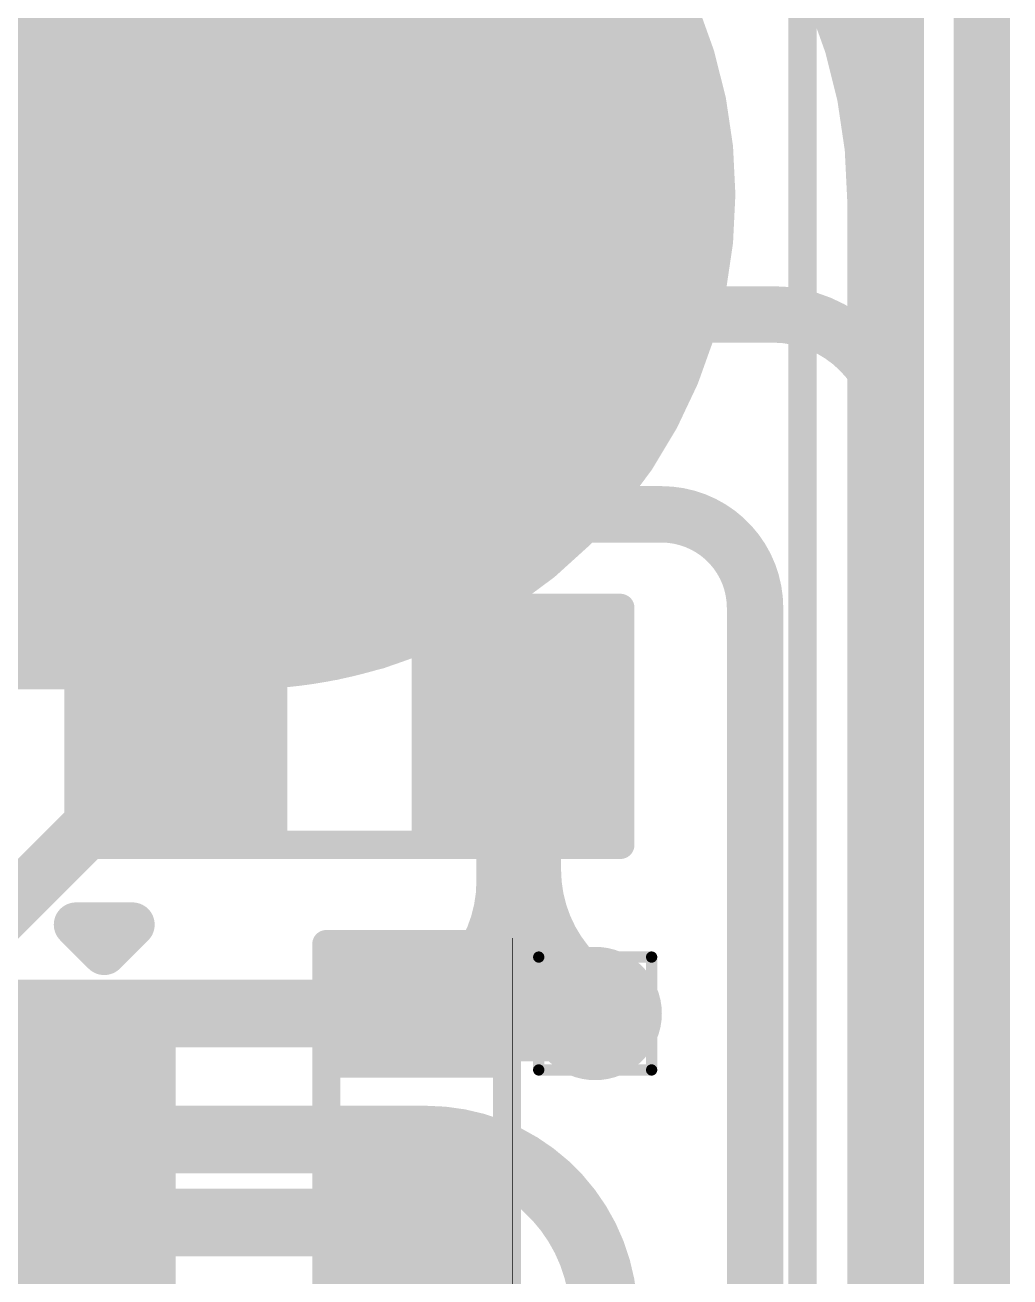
# Model space of a CAD drawing. Header units: inches. Extents: x 3 to 457, y -41 to 239.
# Drawn here: x 34.91 to 39.35, y 8.4 to 14.03 of the extents above; entities that cross this region are included whole.
import ezdxf

# ---------------------------------------------------------------- set-up
doc = ezdxf.new("R2010")
doc.units = ezdxf.units.IN
for name, color, linetype in [('Board Outline', 216, 'Continuous'), ('Bottom Layer', 5, 'Continuous'), ('Bottom Overlay', 54, 'Continuous'), ('Bottom Paste', 16, 'Continuous'), ('Bottom Solder', 6, 'Continuous'), ('Drill Drawing', 1, 'Continuous'), ('Fabrication', 76, 'Continuous'), ('Top Layer', 1, 'Continuous'), ('Top Overlay', 2, 'Continuous'), ('Top Paste', 8, 'Continuous'), ('Top Solder', 216, 'Continuous'), ('Via Holes', 16, 'Continuous')]:
    doc.layers.add(name, color=color, linetype=linetype)

# ---------------------------------------------------------------- blocks, each defined once
blk = doc.blocks.new('TSSOP_14_22')
at = {"layer": 'Top Layer'}
blk.add_hatch(color=1, dxfattribs=at).paths.add_polyline_path([(-3.65, 2.175), (-2.15, 2.175), (-2.15, 1.725), (-3.65, 1.725)])
at = {"layer": 'Top Paste'}
blk.add_hatch(color=8, dxfattribs=at).paths.add_polyline_path([(-3.65, 2.175), (-2.15, 2.175), (-2.15, 1.725), (-3.65, 1.725)])
at = {"layer": 'Top Solder'}
for points in [[(-3.7516, 2.2766), (-2.0484, 2.2766), (-2.0484, 1.6234), (-3.7516, 1.6234)], [(-3.7516, 1.6266), (-2.0484, 1.6266), (-2.0484, 0.9734), (-3.7516, 0.9734)]]:
    blk.add_hatch(color=216, dxfattribs=at).paths.add_polyline_path(points)
at = {"layer": 'Top Overlay'}
for points in [[(-4.0112, 1.8288, 0.2, 0.2, 0), (-4.0112, 2.0828, 0.2, 0.2, 0)], [(-3.8842, 1.9558, 0.2, 0.2, 0), (-4.0112, 2.0828, 0.2, 0.2, 0)], [(-4.0112, 1.8288, 0.2, 0.2, 0), (-3.8842, 1.9558, 0.2, 0.2, 0)]]:
    blk.add_lwpolyline(points, format="xyseb", dxfattribs=at)
for points in [[(-4.0612, 2.0828, 0.1, 0.1, 1), (-3.9612, 2.0828, 0.1, 0.1, 1)], [(-4.0612, 2.0828, 0.1, 0.1, 1), (-3.9612, 2.0828, 0.1, 0.1, 1)], [(-3.9342, 1.9558, 0.1, 0.1, 1), (-3.8342, 1.9558, 0.1, 0.1, 1)], [(-3.9342, 1.9558, 0.1, 0.1, 1), (-3.8342, 1.9558, 0.1, 0.1, 1)], [(-4.0612, 1.8288, 0.1, 0.1, 1), (-3.9612, 1.8288, 0.1, 0.1, 1)], [(-4.0612, 1.8288, 0.1, 0.1, 1), (-3.9612, 1.8288, 0.1, 0.1, 1)]]:
    blk.add_lwpolyline(points, format="xyseb", close=True, dxfattribs=at)
blk = doc.blocks.new('R___0402_49')
at = {"layer": 'Top Layer'}
for points in [[(-0.6985, -0.3175), (-0.6985, 0.3175), (-0.2413, 0.3175), (-0.2413, -0.3175)], [(0.2413, -0.3175), (0.2413, 0.3175), (0.6985, 0.3175), (0.6985, -0.3175)]]:
    blk.add_hatch(color=1, dxfattribs=at).paths.add_polyline_path(points)
at = {"layer": 'Top Paste'}
for points in [[(-0.6985, -0.3175), (-0.6985, 0.3175), (-0.2413, 0.3175), (-0.2413, -0.3175)], [(0.2413, -0.3175), (0.2413, 0.3175), (0.6985, 0.3175), (0.6985, -0.3175)]]:
    blk.add_hatch(color=8, dxfattribs=at).paths.add_polyline_path(points)
at = {"layer": 'Top Solder'}
for points in [[(-0.7535, -0.3725), (-0.7535, 0.3725), (-0.1863, 0.3725), (-0.1863, -0.3725)], [(0.1863, -0.3725), (0.1863, 0.3725), (0.7535, 0.3725), (0.7535, -0.3725)]]:
    blk.add_hatch(color=216, dxfattribs=at).paths.add_polyline_path(points)
at = {"layer": 'Top Overlay'}
for points in [[(-0.7874, 0.4064, 0.127, 0.127, 0), (0.7874, 0.4064, 0.127, 0.127, 0)], [(-0.7874, 0.4064, 0.127, 0.127, 0), (-0.7874, -0.4064, 0.127, 0.127, 0)], [(0.7874, 0.4064, 0.127, 0.127, 0), (0.7874, -0.4064, 0.127, 0.127, 0)], [(-0.7874, -0.4064, 0.127, 0.127, 0), (0.7874, -0.4064, 0.127, 0.127, 0)], [(-0.8128, -0.4318, 0.00323, 0.00323, 0), (0.8128, -0.4318, 0.00323, 0.00323, 0)]]:
    blk.add_lwpolyline(points, format="xyseb", dxfattribs=at)
for points in [[(-0.8191, 0.4064, 0.0635, 0.0635, 1), (-0.7556, 0.4064, 0.0635, 0.0635, 1)], [(-0.8191, 0.4064, 0.0635, 0.0635, 1), (-0.7556, 0.4064, 0.0635, 0.0635, 1)], [(0.7556, 0.4064, 0.0635, 0.0635, 1), (0.8191, 0.4064, 0.0635, 0.0635, 1)], [(0.7556, 0.4064, 0.0635, 0.0635, 1), (0.8191, 0.4064, 0.0635, 0.0635, 1)], [(-0.8191, -0.4064, 0.0635, 0.0635, 1), (-0.7556, -0.4064, 0.0635, 0.0635, 1)], [(-0.8191, -0.4064, 0.0635, 0.0635, 1), (-0.7556, -0.4064, 0.0635, 0.0635, 1)], [(0.7556, -0.4064, 0.0635, 0.0635, 1), (0.8191, -0.4064, 0.0635, 0.0635, 1)], [(0.7556, -0.4064, 0.0635, 0.0635, 1), (0.8191, -0.4064, 0.0635, 0.0635, 1)], [(-0.8136, -0.4318, 0.00161, 0.00161, 1), (-0.812, -0.4318, 0.00161, 0.00161, 1)], [(0.812, -0.4318, 0.00161, 0.00161, 1), (0.8136, -0.4318, 0.00161, 0.00161, 1)]]:
    blk.add_lwpolyline(points, format="xyseb", close=True, dxfattribs=at)
blk = doc.blocks.new('R___0603_55')
at = {"layer": 'Top Layer'}
for points in [[(-0.381, 0.4445), (-0.381, -0.4445), (-1.143, -0.4445), (-1.143, 0.4445)], [(1.143, 0.4445), (1.143, -0.4445), (0.381, -0.4445), (0.381, 0.4445)]]:
    blk.add_hatch(color=1, dxfattribs=at).paths.add_polyline_path(points)
at = {"layer": 'Top Paste'}
for points in [[(-0.381, 0.4445), (-0.381, -0.4445), (-1.143, -0.4445), (-1.143, 0.4445)], [(1.143, 0.4445), (1.143, -0.4445), (0.381, -0.4445), (0.381, 0.4445)]]:
    blk.add_hatch(color=8, dxfattribs=at).paths.add_polyline_path(points)
at = {"layer": 'Top Solder'}
for points in [[(-0.2794, 0.5461), (-0.2794, -0.5461), (-1.2446, -0.5461), (-1.2446, 0.5461)], [(1.2446, 0.5461), (1.2446, -0.5461), (0.2794, -0.5461), (0.2794, 0.5461)]]:
    blk.add_hatch(color=216, dxfattribs=at).paths.add_polyline_path(points)
at = {"layer": 'Top Overlay'}
for points in [[(-1.2192, 0.5334, 0.127, 0.127, 0), (1.2192, 0.5334, 0.127, 0.127, 0)], [(-1.2192, -0.5334, 0.127, 0.127, 0), (-1.2192, 0.5334, 0.127, 0.127, 0)], [(1.2192, -0.5334, 0.127, 0.127, 0), (1.2192, 0.5334, 0.127, 0.127, 0)], [(-1.2192, -0.5334, 0.127, 0.127, 0), (1.2192, -0.5334, 0.127, 0.127, 0)]]:
    blk.add_lwpolyline(points, format="xyseb", dxfattribs=at)
for points in [[(-1.25095, 0.5334, 0.0635, 0.0635, 1), (-1.18745, 0.5334, 0.0635, 0.0635, 1)], [(-1.25095, 0.5334, 0.0635, 0.0635, 1), (-1.18745, 0.5334, 0.0635, 0.0635, 1)], [(1.18745, 0.5334, 0.0635, 0.0635, 1), (1.25095, 0.5334, 0.0635, 0.0635, 1)], [(1.18745, 0.5334, 0.0635, 0.0635, 1), (1.25095, 0.5334, 0.0635, 0.0635, 1)], [(-1.25095, -0.5334, 0.0635, 0.0635, 1), (-1.18745, -0.5334, 0.0635, 0.0635, 1)], [(-1.25095, -0.5334, 0.0635, 0.0635, 1), (-1.18745, -0.5334, 0.0635, 0.0635, 1)], [(1.18745, -0.5334, 0.0635, 0.0635, 1), (1.25095, -0.5334, 0.0635, 0.0635, 1)], [(1.18745, -0.5334, 0.0635, 0.0635, 1), (1.25095, -0.5334, 0.0635, 0.0635, 1)]]:
    blk.add_lwpolyline(points, format="xyseb", close=True, dxfattribs=at)
blk = doc.blocks.new('SEMG_PAD_B_59')
at = {"layer": 'Bottom Layer'}
h = blk.add_hatch(color=5, dxfattribs=at)
edge = h.paths.add_edge_path()
edge.add_arc((-3.15, 0.0128), 2.1, 90, 270)
edge.add_line((-3.15, -2.0872), (3.15, -2.0872))
edge.add_arc((3.15, 0.0128), 2.1, 270, 450)
edge.add_line((3.15, 2.1128), (-3.15, 2.1128))
at = {"layer": 'Bottom Paste'}
h = blk.add_hatch(color=16, dxfattribs=at)
edge = h.paths.add_edge_path()
edge.add_arc((-3.15, 0.0128), 2.1, 90, 270)
edge.add_line((-3.15, -2.0872), (3.15, -2.0872))
edge.add_arc((3.15, 0.0128), 2.1, 270, 450)
edge.add_line((3.15, 2.1128), (-3.15, 2.1128))
at = {"layer": 'Bottom Solder'}
h = blk.add_hatch(color=6, dxfattribs=at)
edge = h.paths.add_edge_path()
edge.add_arc((-3.15, 0.0128), 2.2016, 90, 270)
edge.add_line((-3.15, -2.1888), (3.15, -2.1888))
edge.add_arc((3.15, 0.0128), 2.2016, 270, 450)
edge.add_line((3.15, 2.2144), (-3.15, 2.2144))
at = {"layer": 'Bottom Overlay'}
blk.add_lwpolyline([(-5.6832, 10.9657, 0.127, 0.127, 0), (-5.6832, -10.9657, 0.127, 0.127, 0)], format="xyseb", dxfattribs=at)
blk = doc.blocks.new('C___0603_76')
at = {"layer": 'Top Layer'}
for points in [[(-0.381, 0.4445), (-0.381, -0.4445), (-1.143, -0.4445), (-1.143, 0.4445)], [(1.143, 0.4445), (1.143, -0.4445), (0.381, -0.4445), (0.381, 0.4445)]]:
    blk.add_hatch(color=1, dxfattribs=at).paths.add_polyline_path(points)
at = {"layer": 'Top Paste'}
for points in [[(-0.381, 0.4445), (-0.381, -0.4445), (-1.143, -0.4445), (-1.143, 0.4445)], [(1.143, 0.4445), (1.143, -0.4445), (0.381, -0.4445), (0.381, 0.4445)]]:
    blk.add_hatch(color=8, dxfattribs=at).paths.add_polyline_path(points)
at = {"layer": 'Top Solder'}
for points in [[(-0.321, 0.5045), (-0.321, -0.5045), (-1.203, -0.5045), (-1.203, 0.5045)], [(1.203, 0.5045), (1.203, -0.5045), (0.321, -0.5045), (0.321, 0.5045)]]:
    blk.add_hatch(color=216, dxfattribs=at).paths.add_polyline_path(points)
at = {"layer": 'Top Overlay'}
for points in [[(-0.4572, 0.5334, 0.127, 0.127, 0), (-1.2446, 0.5334, 0.127, 0.127, 0)], [(-1.2446, 0.5334, 0.127, 0.127, 0), (-1.2446, -0.5334, 0.127, 0.127, 0)], [(1.2446, 0.5334, 0.127, 0.127, 0), (0.4572, 0.5334, 0.127, 0.127, 0)], [(1.2446, 0.5334, 0.127, 0.127, 0), (1.2446, -0.5334, 0.127, 0.127, 0)], [(-0.4572, -0.5334, 0.127, 0.127, 0), (-1.2446, -0.5334, 0.127, 0.127, 0)], [(1.2446, -0.5334, 0.127, 0.127, 0), (0.4572, -0.5334, 0.127, 0.127, 0)]]:
    blk.add_lwpolyline(points, format="xyseb", dxfattribs=at)
for points in [[(-1.2764, 0.5334, 0.0635, 0.0635, 1), (-1.2128, 0.5334, 0.0635, 0.0635, 1)], [(-1.2764, 0.5334, 0.0635, 0.0635, 1), (-1.2128, 0.5334, 0.0635, 0.0635, 1)], [(-0.4889, 0.5334, 0.0635, 0.0635, 1), (-0.4254, 0.5334, 0.0635, 0.0635, 1)], [(0.4254, 0.5334, 0.0635, 0.0635, 1), (0.4889, 0.5334, 0.0635, 0.0635, 1)], [(1.2128, 0.5334, 0.0635, 0.0635, 1), (1.2764, 0.5334, 0.0635, 0.0635, 1)], [(1.2128, 0.5334, 0.0635, 0.0635, 1), (1.2764, 0.5334, 0.0635, 0.0635, 1)], [(-1.2764, -0.5334, 0.0635, 0.0635, 1), (-1.2128, -0.5334, 0.0635, 0.0635, 1)], [(-1.2764, -0.5334, 0.0635, 0.0635, 1), (-1.2128, -0.5334, 0.0635, 0.0635, 1)], [(-0.4889, -0.5334, 0.0635, 0.0635, 1), (-0.4254, -0.5334, 0.0635, 0.0635, 1)], [(0.4254, -0.5334, 0.0635, 0.0635, 1), (0.4889, -0.5334, 0.0635, 0.0635, 1)], [(1.2128, -0.5334, 0.0635, 0.0635, 1), (1.2764, -0.5334, 0.0635, 0.0635, 1)], [(1.2128, -0.5334, 0.0635, 0.0635, 1), (1.2764, -0.5334, 0.0635, 0.0635, 1)]]:
    blk.add_lwpolyline(points, format="xyseb", close=True, dxfattribs=at)

msp = doc.modelspace()

# ---------------------------------------------------------------- hatches: boundary and pattern name
at = {"layer": 'Bottom Layer'}
h = msp.add_hatch(color=5, dxfattribs=at)
edge = h.paths.add_edge_path()
edge.add_arc((37.4803, 9.5846), 0.3, 0, 360)
at = {"layer": 'Top Layer'}
h = msp.add_hatch(color=1, dxfattribs=at)
edge = h.paths.add_edge_path()
edge.add_arc((37.4803, 9.5846), 0.3, 0, 360)
at = {"layer": 'Via Holes'}
h = msp.add_hatch(color=7, dxfattribs=at)
edge = h.paths.add_edge_path()
edge.add_arc((37.4803, 9.5846), 0.15, 0, 360)

# ---------------------------------------------------------------- linework, layer by layer
at = {"layer": 'Board Outline'}
msp.add_lwpolyline([(39.2197, 24.1726, 0.127, 0.127, 0), (39.2197, 2.3168, 0.127, 0.127, 0)], format="xyseb", dxfattribs=at)
at = {"layer": 'Bottom Layer'}
for points in [[(38.0498, 14.9761, 0.3048, 0.3048, -0.198912), (38.7669, 13.2447, 0.3048, 0.3048, 0)], [(38.7669, 2.0934, 0.3048, 0.3048, 0), (38.7669, 13.2447, 0.3048, 0.3048, 0)], [(31.8334, 9.5846, 0.3048, 0.3048, 0), (37.4803, 9.5846, 0.3048, 0.3048, 0)], [(31.7714, 9.017, 0.3048, 0.3048, 0), (36.719, 9.017, 0.3048, 0.3048, 0)], [(36.719, 9.017, 0.3048, 0.3048, -0.414214), (37.5197, 8.2164, 0.3048, 0.3048, 0)]]:
    msp.add_lwpolyline(points, format="xyseb", dxfattribs=at)
for points in [[(38.6907, 13.2447, 0.1524, 0.1524, 1), (38.8431, 13.2447, 0.1524, 0.1524, 1)], [(38.6907, 13.2447, 0.1524, 0.1524, 1), (38.8431, 13.2447, 0.1524, 0.1524, 1)], [(37.4041, 9.5846, 0.1524, 0.1524, 1), (37.5565, 9.5846, 0.1524, 0.1524, 1)], [(36.6428, 9.017, 0.1524, 0.1524, 1), (36.7952, 9.017, 0.1524, 0.1524, 1)], [(36.6428, 9.017, 0.1524, 0.1524, 1), (36.7952, 9.017, 0.1524, 0.1524, 1)]]:
    msp.add_lwpolyline(points, format="xyseb", close=True, dxfattribs=at)
at = {"layer": 'Drill Drawing'}
for points in [[(37.2263, 9.8386, 0.0508, 0.0508, 0), (37.7343, 9.8386, 0.0508, 0.0508, 0)], [(37.2263, 9.3306, 0.0508, 0.0508, 0), (37.2263, 9.8386, 0.0508, 0.0508, 0)], [(37.7343, 9.3306, 0.0508, 0.0508, 0), (37.7343, 9.8386, 0.0508, 0.0508, 0)], [(37.2263, 9.3306, 0.0508, 0.0508, 0), (37.7343, 9.3306, 0.0508, 0.0508, 0)]]:
    msp.add_lwpolyline(points, format="xyseb", dxfattribs=at)
for points in [[(37.2136, 9.8386, 0.0254, 0.0254, 1), (37.239, 9.8386, 0.0254, 0.0254, 1)], [(37.2136, 9.8386, 0.0254, 0.0254, 1), (37.239, 9.8386, 0.0254, 0.0254, 1)], [(37.7216, 9.8386, 0.0254, 0.0254, 1), (37.747, 9.8386, 0.0254, 0.0254, 1)], [(37.7216, 9.8386, 0.0254, 0.0254, 1), (37.747, 9.8386, 0.0254, 0.0254, 1)], [(37.2136, 9.3306, 0.0254, 0.0254, 1), (37.239, 9.3306, 0.0254, 0.0254, 1)], [(37.2136, 9.3306, 0.0254, 0.0254, 1), (37.239, 9.3306, 0.0254, 0.0254, 1)], [(37.7216, 9.3306, 0.0254, 0.0254, 1), (37.747, 9.3306, 0.0254, 0.0254, 1)], [(37.7216, 9.3306, 0.0254, 0.0254, 1), (37.747, 9.3306, 0.0254, 0.0254, 1)]]:
    msp.add_lwpolyline(points, format="xyseb", close=True, dxfattribs=at)
at = {"layer": 'Fabrication'}
for points in [[(39.2197, 24.1726, 0.254, 0.254, 0), (39.2197, 2.3169, 0.254, 0.254, 0)], [(37.3693, 14.7553, 0.254, 0.254, -0.198912), (37.9843, 13.2704, 0.254, 0.254, 0)], [(37.9843, 13.2704, 0.254, 0.254, -0.198912), (37.3693, 11.7854, 0.254, 0.254, 0)], [(37.3693, 11.7854, 0.254, 0.254, -0.198912), (35.8843, 11.1704, 0.254, 0.254, 0)], [(29.5763, 11.1704, 0.254, 0.254, 0), (35.8843, 11.1704, 0.254, 0.254, 0)]]:
    msp.add_lwpolyline(points, format="xyseb", dxfattribs=at)
for points in [[(37.9208, 13.2704, 0.127, 0.127, 1), (38.0478, 13.2704, 0.127, 0.127, 1)], [(37.9208, 13.2704, 0.127, 0.127, 1), (38.0478, 13.2704, 0.127, 0.127, 1)], [(37.3058, 11.7854, 0.127, 0.127, 1), (37.4328, 11.7854, 0.127, 0.127, 1)], [(37.3058, 11.7854, 0.127, 0.127, 1), (37.4328, 11.7854, 0.127, 0.127, 1)], [(35.8208, 11.1704, 0.127, 0.127, 1), (35.9478, 11.1704, 0.127, 0.127, 1)], [(35.8208, 11.1704, 0.127, 0.127, 1), (35.9478, 11.1704, 0.127, 0.127, 1)]]:
    msp.add_lwpolyline(points, format="xyseb", close=True, dxfattribs=at)
at = {"layer": 'Top Layer'}
for points in [[(35.6124, 12.7311, 0.381, 0.381, 0), (35.6124, 16.632, 0.381, 0.381, 0)], [(38.8323, 12.1781, 0.254, 0.254, 0), (38.8323, 16.5129, 0.254, 0.254, 0)], [(35.6124, 12.1781, 0.254, 0.254, 0), (35.6124, 12.7311, 0.254, 0.254, 0)], [(37.1364, 12.7311, 0.254, 0.254, 0), (38.2793, 12.7311, 0.254, 0.254, 0)], [(38.2793, 12.7311, 0.254, 0.254, -0.000536), (38.2804, 12.7311, 0.254, 0.254, 0)], [(38.2804, 12.7311, 0.254, 0.254, -0.413586), (38.8323, 12.1781, 0.254, 0.254, 0)], [(35.6124, 12.1781, 0.254, 0.254, -0.414214), (35.2654, 11.8312, 0.254, 0.254, 0)], [(35.9593, 11.8312, 0.254, 0.254, -0.414214), (35.6124, 12.1781, 0.254, 0.254, 0)], [(38.8323, 1.9428, 0.254, 0.254, 0), (38.8323, 12.1781, 0.254, 0.254, 0)], [(33.8125, 11.8312, 0.254, 0.254, 0), (35.2654, 11.8312, 0.254, 0.254, 0)], [(35.2654, 11.8312, 0.254, 0.254, 0), (35.9593, 11.8312, 0.254, 0.254, 0)], [(35.9593, 11.8312, 0.254, 0.254, 0), (37.7789, 11.8312, 0.254, 0.254, 0)], [(37.7789, 11.8312, 0.254, 0.254, -0.414214), (38.1998, 11.4103, 0.254, 0.254, 0)], [(38.1998, 1.9695, 0.254, 0.254, 0), (38.1998, 11.4103, 0.254, 0.254, 0)], [(37.1364, 9.5846, 0.381, 0.381, 0), (37.1364, 10.8769, 0.381, 0.381, 0)], [(34.7637, 9.9814, 0.254, 0.254, 0), (35.3008, 10.5185, 0.254, 0.254, 0)], [(37.1364, 10.18, 0.381, 0.381, -0.198912), (36.9227, 9.664, 0.381, 0.381, 0)], [(37.3501, 9.7148, 0.381, 0.381, -0.198912), (37.1364, 10.2308, 0.381, 0.381, 0)], [(36.6771, 9.5795, 0.381, 0.381, 0), (37.1364, 9.5795, 0.381, 0.381, 0)], [(36.9448, 9.5592, 0.381, 0.381, 0), (37.4041, 9.5592, 0.381, 0.381, 0)], [(35.338, 8.6435, 0.3048, 0.3048, 0), (36.5718, 8.6435, 0.3048, 0.3048, 0)], [(36.6771, 7.7264, 0.3048, 0.3048, 0), (36.6771, 8.6397, 0.3048, 0.3048, 0)]]:
    msp.add_lwpolyline(points, format="xyseb", dxfattribs=at)
for points in [[(35.5171, 12.7311, 0.1905, 0.1905, 1), (35.7076, 12.7311, 0.1905, 0.1905, 1)], [(35.5489, 12.7311, 0.127, 0.127, 1), (35.6759, 12.7311, 0.127, 0.127, 1)], [(37.0729, 12.7311, 0.127, 0.127, 1), (37.1999, 12.7311, 0.127, 0.127, 1)], [(38.2158, 12.7311, 0.127, 0.127, 1), (38.3428, 12.7311, 0.127, 0.127, 1)], [(38.2158, 12.7311, 0.127, 0.127, 1), (38.3428, 12.7311, 0.127, 0.127, 1)], [(38.2169, 12.7311, 0.127, 0.127, 1), (38.3439, 12.7311, 0.127, 0.127, 1)], [(38.2169, 12.7311, 0.127, 0.127, 1), (38.3439, 12.7311, 0.127, 0.127, 1)], [(35.5489, 12.1781, 0.127, 0.127, 1), (35.6759, 12.1781, 0.127, 0.127, 1)], [(35.5489, 12.1781, 0.127, 0.127, 1), (35.6759, 12.1781, 0.127, 0.127, 1)], [(35.5489, 12.1781, 0.127, 0.127, 1), (35.6759, 12.1781, 0.127, 0.127, 1)], [(38.7688, 12.1781, 0.127, 0.127, 1), (38.8958, 12.1781, 0.127, 0.127, 1)], [(38.7688, 12.1781, 0.127, 0.127, 1), (38.8958, 12.1781, 0.127, 0.127, 1)], [(38.7688, 12.1781, 0.127, 0.127, 1), (38.8958, 12.1781, 0.127, 0.127, 1)], [(35.2019, 11.8312, 0.127, 0.127, 1), (35.3289, 11.8312, 0.127, 0.127, 1)], [(35.2019, 11.8312, 0.127, 0.127, 1), (35.3289, 11.8312, 0.127, 0.127, 1)], [(35.2019, 11.8312, 0.127, 0.127, 1), (35.3289, 11.8312, 0.127, 0.127, 1)], [(35.8958, 11.8312, 0.127, 0.127, 1), (36.0228, 11.8312, 0.127, 0.127, 1)], [(35.8958, 11.8312, 0.127, 0.127, 1), (36.0228, 11.8312, 0.127, 0.127, 1)], [(35.8958, 11.8312, 0.127, 0.127, 1), (36.0228, 11.8312, 0.127, 0.127, 1)], [(37.7154, 11.8312, 0.127, 0.127, 1), (37.8424, 11.8312, 0.127, 0.127, 1)], [(37.7154, 11.8312, 0.127, 0.127, 1), (37.8424, 11.8312, 0.127, 0.127, 1)], [(38.1363, 11.4103, 0.127, 0.127, 1), (38.2633, 11.4103, 0.127, 0.127, 1)], [(38.1363, 11.4103, 0.127, 0.127, 1), (38.2633, 11.4103, 0.127, 0.127, 1)], [(37.0411, 10.8769, 0.1905, 0.1905, 1), (37.2316, 10.8769, 0.1905, 0.1905, 1)], [(35.2373, 10.5185, 0.127, 0.127, 1), (35.3643, 10.5185, 0.127, 0.127, 1)], [(37.0411, 10.2308, 0.1905, 0.1905, 1), (37.2316, 10.2308, 0.1905, 0.1905, 1)], [(37.0411, 10.18, 0.1905, 0.1905, 1), (37.2316, 10.18, 0.1905, 0.1905, 1)], [(37.2549, 9.7148, 0.1905, 0.1905, 1), (37.4454, 9.7148, 0.1905, 0.1905, 1)], [(36.8274, 9.664, 0.1905, 0.1905, 1), (37.0179, 9.664, 0.1905, 0.1905, 1)], [(36.5818, 9.5795, 0.1905, 0.1905, 1), (36.7723, 9.5795, 0.1905, 0.1905, 1)], [(36.8495, 9.5592, 0.1905, 0.1905, 1), (37.04, 9.5592, 0.1905, 0.1905, 1)], [(37.0411, 9.5846, 0.1905, 0.1905, 1), (37.2316, 9.5846, 0.1905, 0.1905, 1)], [(37.0411, 9.5795, 0.1905, 0.1905, 1), (37.2316, 9.5795, 0.1905, 0.1905, 1)], [(37.3088, 9.5592, 0.1905, 0.1905, 1), (37.4993, 9.5592, 0.1905, 0.1905, 1)], [(35.2618, 8.6435, 0.1524, 0.1524, 1), (35.4142, 8.6435, 0.1524, 0.1524, 1)], [(36.4956, 8.6435, 0.1524, 0.1524, 1), (36.648, 8.6435, 0.1524, 0.1524, 1)], [(36.6009, 8.6397, 0.1524, 0.1524, 1), (36.7533, 8.6397, 0.1524, 0.1524, 1)]]:
    msp.add_lwpolyline(points, format="xyseb", close=True, dxfattribs=at)

# ---------------------------------------------------------------- block references
for name, p, rotation in [('SEMG_PAD_B_59', (32.7303, 13.2575), 180), ('C___0603_76', (36.3744, 12.7311), 180), ('TSSOP_14_22', (33.3154, 5.9734), 270), ('R___0402_49', (36.6771, 9.1096), 90)]:
    msp.add_blockref(name, p, dxfattribs=dict(rotation=rotation))
msp.add_blockref('R___0603_55', (36.3744, 10.8769))

doc.saveas('drawing.dxf')
